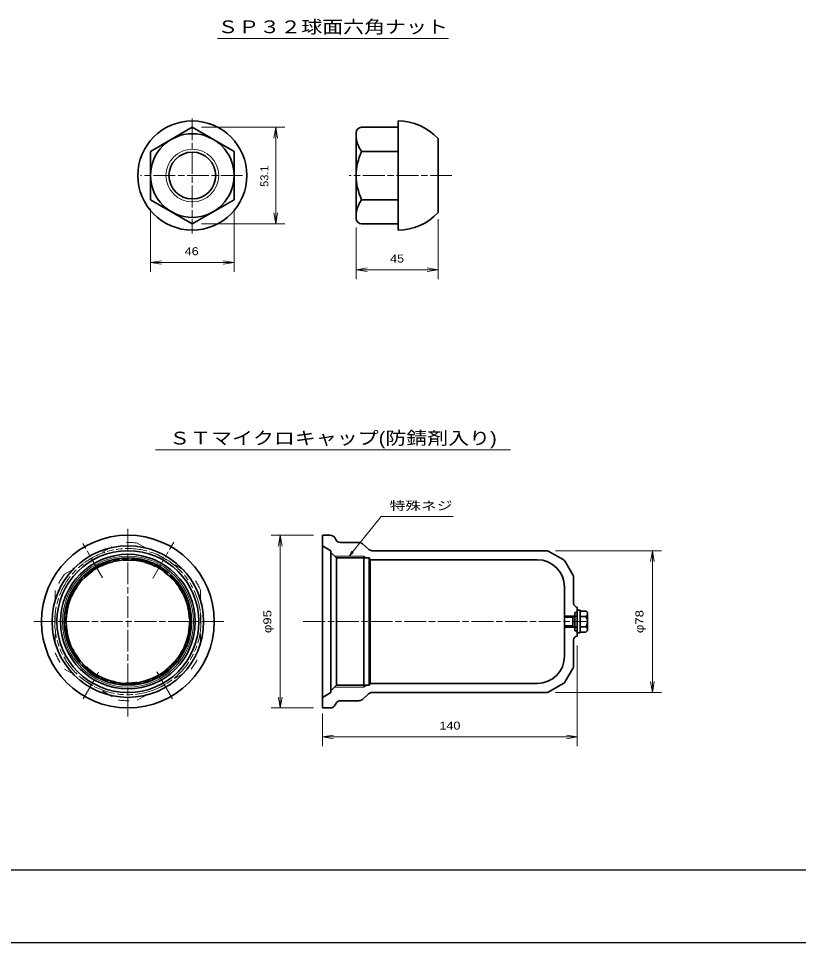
# Model space of a CAD drawing. Units: millimetres at full size, sheet at 1:1. Extents: x 0 to 1680, y -15 to 1188.
# Drawn here: x 407 to 836, y 0 to 508 of the extents above; entities that cross this region are included whole.
import ezdxf
from ezdxf.enums import TextEntityAlignment as Align

# ---------------------------------------------------------------- set-up
doc = ezdxf.new("R2010")
doc.units = ezdxf.units.MM
for name, pattern in [('CHAIN', [18.5, 12, -1.5, 3.5, -1.5]), ('CHAIN_DOUBLE_DASH', [23.5, 12, -1.5, 3.5, -1.5, 3.5, -1.5]), ('DASHED_SPACED', [12, 6, -6])]:
    doc.linetypes.add(name, pattern=pattern)
for name, color, linetype, lineweight in [('1外形線', 7, 'Continuous', 35), ('2細線', 3, 'Continuous', 20), ('3隠れ線', 2, 'DASHED_SPACED', 13), ('4中心線', 1, 'CHAIN', 15), ('5想像線', 6, 'CHAIN_DOUBLE_DASH', 13), ('6寸法線', 4, 'Continuous', 13), ('7 枠・タイトル', 7, 'Continuous', 25), ('DEFPOINTS_8', 7, 'Continuous', 25)]:
    doc.layers.add(name, color=color, linetype=linetype, lineweight=lineweight)
doc.styles.add('ＭＳ Ｐゴシック', font='')
doc.styles.get('ＭＳ Ｐゴシック').set_extended_font_data('MS PGothic')

# ---------------------------------------------------------------- blocks, each defined once
blk = doc.blocks.new('open_arrow')
at = {"color": 0, "linetype": 'Continuous', "lineweight": -2}
blk.add_lwpolyline([(7.5, 1.25), (0, 0), (7.5, -1.25)], dxfattribs=at)

msp = doc.modelspace()

# ---------------------------------------------------------------- linework, layer by layer
at = {"layer": '1外形線'}
for p, q in [((479.674, 434.989), (502.674, 448.268)), ((502.674, 448.268), (525.674, 434.989)), ((615.774, 448.268), (595.774, 448.268)), ((615.774, 421.718), (615.774, 451.718)), ((592.774, 398.168), (592.774, 445.268)), ((637.774, 401.322), (637.774, 442.114)), ((479.674, 434.989), (479.674, 408.447)), ((525.674, 434.989), (525.674, 408.447)), ((615.774, 434.993), (595.774, 434.993)), ((615.774, 421.718), (615.774, 391.718)), ((479.674, 408.447), (502.674, 395.168)), ((502.674, 395.168), (525.674, 408.447)), ((615.774, 408.443), (595.774, 408.443)), ((615.774, 395.168), (595.774, 395.168)), ((615.774, 391.718), (615.774, 395.168)), ((574.32, 223.955), (578.466, 223.955)), ((574.32, 223.955), (574.32, 128.955)), ((581.149, 222.297), (581.491, 221.613)), ((584.174, 219.955), (594.193, 219.955)), ((596.168, 219.213), (599.463, 216.231)), ((578.92, 215.455), (574.32, 218.111)), ((578.92, 215.455), (578.92, 176.455)), ((578.92, 214.455), (581.92, 211.455)), ((601.476, 215.455), (697.268, 215.455)), ((706.624, 210.517), (698.768, 215.053)), ((581.92, 211.455), (599.92, 211.455)), ((581.92, 211.455), (581.92, 176.455)), ((596.92, 212.455), (596.92, 176.455)), ((599.92, 211.455), (600.497, 210.455)), ((599.92, 211.455), (599.92, 176.455)), ((600.497, 210.455), (600.497, 176.455)), ((600.497, 210.455), (692.32, 210.455)), ((711.918, 202.151), (707.722, 209.419)), ((712.32, 200.651), (712.32, 186.455)), ((707.32, 195.455), (707.32, 176.455)), ((714.32, 184.455), (714.32, 168.455)), ((714.328, 179.455), (707.32, 179.455)), ((707.32, 178.842), (711.807, 178.842)), ((711.807, 178.842), (712.92, 179.955)), ((711.807, 178.842), (711.807, 176.455)), ((712.92, 181.455), (712.92, 176.455)), ((712.92, 181.455), (714.32, 181.455)), ((714.328, 182.705), (715.928, 182.705)), ((714.328, 170.205), (714.328, 182.705)), ((715.928, 170.205), (715.928, 182.705)), ((715.928, 182.229), (719.128, 182.229)), ((715.928, 179.342), (719.128, 179.342)), ((719.928, 172.125), (719.928, 180.785)), ((578.92, 176.455), (578.92, 137.455)), ((581.92, 141.455), (581.92, 176.455)), ((596.92, 140.455), (596.92, 176.455)), ((599.92, 141.455), (599.92, 176.455)), ((600.497, 142.455), (600.497, 176.455)), ((707.32, 176.455), (707.32, 157.455)), ((707.32, 174.068), (711.807, 174.068)), ((714.328, 173.455), (707.32, 173.455)), ((711.807, 174.068), (711.807, 176.455)), ((711.807, 174.068), (712.92, 172.955)), ((712.92, 171.455), (712.92, 176.455)), ((715.928, 173.568), (719.128, 173.568)), ((712.92, 171.455), (714.32, 171.455)), ((715.928, 170.205), (714.328, 170.205)), ((715.928, 170.682), (719.128, 170.682)), ((712.32, 166.455), (712.32, 152.259)), ((711.918, 150.759), (707.722, 143.491)), ((599.92, 141.455), (600.497, 142.455)), ((600.497, 142.455), (692.32, 142.455)), ((706.624, 142.393), (698.768, 137.857)), ((578.92, 137.455), (574.32, 134.799)), ((578.92, 138.455), (581.92, 141.455)), ((581.92, 141.455), (599.92, 141.455)), ((601.476, 137.455), (697.268, 137.455)), ((584.174, 132.955), (594.193, 132.955)), ((596.168, 133.697), (599.463, 136.679)), ((574.32, 128.955), (578.466, 128.955)), ((581.149, 130.613), (581.491, 131.297))]:
    msp.add_line(p, q, dxfattribs=at)
for centre, radius in [((502.674, 421.718), 30), ((502.674, 421.718), 22.993), ((502.674, 421.718), 12.85), ((467.242, 176.455), 47.5), ((467.242, 176.455), 41.656), ((467.242, 176.455), 39), ((467.242, 176.455), 37), ((467.242, 176.455), 35), ((467.242, 176.455), 34)]:
    msp.add_circle(centre, radius, dxfattribs=at)
for centre, radius, start, end in [((595.774, 445.268), 3, 90, 180), ((615.774, 421.718), 30, 42.83343, 90), ((607.774, 443.993), 15, 180, 216.8699), ((623.645, 421.718), 30.871, 154.53143, 180), ((623.645, 421.718), 30.871, 180, 205.46857), ((607.774, 399.443), 15, 143.1301, 180), ((595.774, 398.168), 3, 180, 270), ((615.774, 421.718), 30, 270, 317.16657), ((578.466, 220.955), 3, 26.56505, 90), ((584.174, 222.955), 3, 206.56505, 270), ((594.193, 216.955), 3, 48.81407, 90), ((601.476, 218.455), 3, 227.85137, 270), ((697.268, 212.455), 3, 60, 90), ((692.32, 195.455), 15, 0, 90), ((705.124, 207.919), 3, 30, 60), ((709.32, 200.651), 3, 0, 30), ((714.32, 186.455), 2, 180, 270), ((718.226, 180.785), 1.702, 302.0046, 57.9954), ((714.32, 176.455), 5.608, 329.02089, 30.97911), ((718.226, 172.125), 1.702, 302.0046, 57.9954), ((714.32, 166.455), 2, 90, 180), ((692.32, 157.455), 15, 270, 0), ((709.32, 152.259), 3, 330, 0), ((705.124, 144.991), 3, 300, 330), ((601.476, 134.455), 3, 90, 132.14863), ((697.268, 140.455), 3, 270, 300), ((584.174, 129.955), 3, 90, 153.43495), ((594.193, 135.955), 3, 270, 311.18593), ((578.466, 131.955), 3, 270, 333.43495)]:
    msp.add_arc(centre, radius, start, end, dxfattribs=at)
at = {"layer": '2細線'}
for p, q in [((580.92, 212.455), (596.92, 212.455)), ((596.92, 212.455), (598.652, 211.455)), ((712.42, 179.455), (707.32, 179.455)), ((712.42, 173.455), (707.32, 173.455)), ((580.92, 140.455), (596.92, 140.455)), ((596.92, 140.455), (598.652, 141.455))]:
    msp.add_line(p, q, dxfattribs=at)
for centre, radius in [((502.674, 421.718), 14.5), ((467.242, 176.455), 36)]:
    msp.add_circle(centre, radius, dxfattribs=at)
at = {"layer": '3隠れ線'}
for p, q in [((432.437, 202.548), (462.047, 219.644)), ((472.437, 219.644), (502.047, 202.548)), ((427.242, 193.55), (427.242, 159.36)), ((507.242, 193.55), (507.242, 159.36)), ((432.437, 150.362), (462.047, 133.266)), ((472.437, 133.266), (502.047, 150.362))]:
    msp.add_line(p, q, dxfattribs=at)
msp.add_circle((467.242, 176.455), 33.66, dxfattribs=at)
for start, end in [(83.14104, 96.85896), (143.14104, 156.85896), (23.14104, 36.85896), (203.14104, 216.85896), (323.14104, 336.85896), (263.14104, 276.85896)]:
    msp.add_arc((467.242, 176.455), 43.5, start, end, dxfattribs=at)
at = {"layer": '4中心線'}
for p, q in [((502.674, 453.174), (502.674, 389.859)), ((530.306, 421.718), (474.206, 421.718)), ((645.45, 421.718), (588.921, 421.718)), ((467.242, 227.476), (467.242, 124.264)), ((467.242, 227.476), (467.242, 124.264)), ((453.313, 200.581), (442.442, 219.41)), ((480.905, 200.12), (492.508, 220.217)), ((415.45, 176.455), (520.977, 176.455)), ((415.45, 176.455), (520.977, 176.455)), ((563.7, 176.455), (719.554, 176.455)), ((442.677, 133.907), (451.539, 149.256)), ((491.713, 134.071), (482.85, 149.422))]:
    msp.add_line(p, q, dxfattribs=at)
at = {"layer": '5想像線'}
for radius in [40.201, 34.501]:
    msp.add_circle((467.242, 176.455), radius, dxfattribs=at)
for centre, major_axis in [((713.641, 180.439), (0, 1.016)), ((713.641, 172.471), (0, -1.016))]:
    msp.add_ellipse(centre, major_axis=major_axis, ratio=0.688699, dxfattribs=at)
at = {"layer": '6寸法線'}
for p, q in [((516.547, 497.131), (643.453, 497.131)), ((507.754, 448.268), (553.579, 448.268)), ((548.499, 395.168), (548.499, 448.268)), ((479.674, 403.367), (479.674, 368.828)), ((525.674, 403.367), (525.674, 368.828)), ((637.774, 397.742), (637.774, 364.809)), ((507.754, 395.168), (553.579, 395.168)), ((592.774, 393.088), (592.774, 364.809)), ((479.674, 373.908), (525.674, 373.908)), ((592.774, 369.889), (637.774, 369.889)), ((482.445, 270.855), (677.555, 270.855)), ((569.24, 223.955), (545.958, 223.955)), ((551.038, 128.955), (551.038, 223.955)), ((702.348, 215.455), (760.714, 215.455)), ((755.634, 137.455), (755.634, 215.455)), ((714.32, 163.375), (714.32, 107.981)), ((702.348, 137.455), (760.714, 137.455)), ((569.24, 128.955), (545.958, 128.955)), ((574.32, 125.875), (574.32, 107.981)), ((574.32, 113.061), (714.32, 113.061))]:
    msp.add_line(p, q, dxfattribs=at)
msp.add_lwpolyline([(588.92, 212.455), (606.45, 234.261), (609.45, 234.261), (646.141, 234.261)], dxfattribs=at)
at = {"layer": '7 枠・タイトル'}
msp.add_line((40, 40), (1640, 40), dxfattribs=at)
at = {"layer": 'DEFPOINTS_8'}
msp.add_line((0, 0), (1680, 0), dxfattribs=at)

# ---------------------------------------------------------------- block references
at = {"layer": '6寸法線'}
for p, xscale, yscale, rotation in [((548.499, 448.268), 0.8, 0.8, 270), ((548.499, 395.168), 0.8, 0.8, 90), ((525.674, 373.908), 0.8, 0.8, 180), ((637.774, 369.889), 0.8, 0.8, 180), ((551.038, 223.955), 0.8, 0.8, 270), ((588.92, 212.455), 0.4, 0.4, 51.2), ((755.634, 215.455), 0.8, 0.8, 270), ((755.634, 137.455), 0.8, 0.8, 90), ((551.038, 128.955), 0.8, 0.8, 90), ((714.32, 113.061), 0.8, 0.8, 180)]:
    msp.add_blockref('open_arrow', p, dxfattribs=dict(at, xscale=xscale, yscale=yscale, rotation=rotation))
at = {"layer": '6寸法線', "xscale": 0.8, "yscale": 0.8}
for p in [(479.674, 373.908), (592.774, 369.889), (574.32, 113.061)]:
    msp.add_blockref('open_arrow', p, dxfattribs=at)

# ---------------------------------------------------------------- texts
at = {"layer": '6寸法線', "style": 'ＭＳ Ｐゴシック'}
for s, height, width, p in [('ＳＰ３２球面六角ナット', 7.038, 1.2, (643.202, 503.513)), ('特殊ネジ', 4.692, 1.35, (645.705, 240.097))]:
    msp.add_text(s, height=height, dxfattribs=dict(at, width=width)).set_placement(p, align=Align.MIDDLE_RIGHT)
for s, width, p in [('53.1', 1.05, (542.299, 421.369)), ('φ95', 1.25, (543.935, 176.455)), ('φ78', 1.25, (748.53, 176.455))]:
    msp.add_text(s, height=4.399, rotation=90, dxfattribs=dict(at, width=width)).set_placement(p, align=Align.MIDDLE_CENTER)
at = {"layer": '6寸法線', "style": 'ＭＳ Ｐゴシック', "width": 1.2}
for s, height, p in [('46', 4.399, (502.325, 380.108)), ('45', 4.399, (615.274, 376.089)), ('ＳＴマイクロキャップ(防錆剤入り)', 7.038, (580, 277.373)), ('140', 4.399, (644.32, 119.261))]:
    msp.add_text(s, height=height, dxfattribs=at).set_placement(p, align=Align.MIDDLE_CENTER)

doc.saveas('drawing.dxf')
